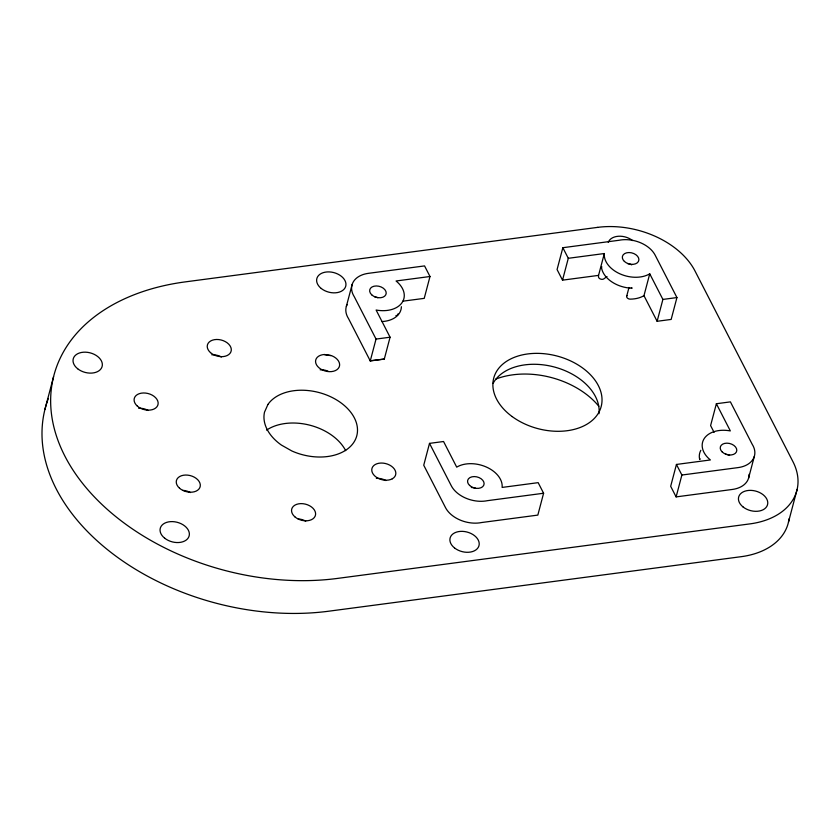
<?xml version="1.0" encoding="UTF-8"?>
<svg xmlns="http://www.w3.org/2000/svg" width="840" height="840" viewBox="0 0 840 840"><rect width="100%" height="100%" fill="white"/><g stroke="black" fill="none" stroke-linecap="round" stroke-linejoin="round"><path stroke-width="1.26" d="M44.93 409.427L53.592 376.645M346.364 306.348L352.139 284.498M429.996 276.507L396.05 280.991A26.828 18.123 14.8 0 1 402.056 302.642A26.828 18.123 14.8 0 1 376.11 310.023L390.075 337.218L384.3 359.069L370.262 360.927L376.036 339.077L354.281 296.709A26.828 18.123 14.8 0 1 368.413 273.336L424.557 265.913L429.996 276.507L424.231 298.358L402.843 301.182M429.513 443.373L423.738 465.224L445.494 507.591A26.828 18.123 14.8 0 0 481.677 522.522L537.831 515.099L543.596 493.248L538.157 482.654L502.12 487.421A26.828 18.123 14.8 0 0 486.423 467.061A26.828 18.123 14.8 0 0 456.708 467.135L443.552 441.515L429.513 443.373L451.269 485.73A26.828 18.123 14.8 0 0 487.452 500.671L543.596 493.248M604.327 253.533A26.828 18.123 14.8 0 0 620.025 273.882A26.828 18.123 14.8 0 0 649.74 273.819L643.965 295.669L657.122 321.29L671.16 319.431L676.935 297.57L655.179 255.213A26.828 18.123 14.8 0 0 618.996 240.282L562.852 247.706L557.077 269.556L562.517 280.151L598.553 275.383L604.327 253.533L568.292 258.3L562.517 280.151M626.692 296.173L629.002 287.469M657.122 321.29L662.897 299.429L649.74 273.819M676.116 496.892L681.88 475.031L738.034 467.607A26.828 18.123 14.8 0 0 752.168 444.234L730.412 401.877L716.373 403.736L730.338 430.92A26.828 18.123 14.8 0 0 704.393 438.302A26.828 18.123 14.8 0 0 710.399 459.953L676.442 464.447L670.677 486.297L676.116 496.892L732.26 489.468A26.828 18.123 14.8 0 0 749.091 474.338M716.373 403.736L710.598 425.586L714.095 432.38M748.534 478.306L754.31 456.456M788.466 522.155L797.129 489.374M607.005 276.538L603.855 278.849A3.066 2.069 14.8 0 1 600.516 279.048A3.066 2.069 14.8 0 1 598.49 276.791A26.828 18.123 14.8 0 1 598.553 275.383M662.897 299.429L676.935 297.57M376.036 339.077L390.075 337.218M370.178 360.769L384.3 359.069M324.188 354.522L332 355.845A12.264 8.284 14.8 0 1 336.977 369.673A12.264 8.284 14.8 0 1 317.594 366.387A12.264 8.284 14.8 0 1 324.188 354.522L330.866 355.446M676.442 464.447L681.88 475.031M562.852 247.706L568.292 258.3M370.262 360.927L348.506 318.57A26.828 18.123 14.8 0 1 347.12 304.49M320.145 369.81A12.264 8.284 14.8 0 1 327.957 371.144M182.774 490.361A12.264 8.284 14.8 0 1 190.428 492.555M211.816 354.806A12.264 8.284 14.8 0 1 221.414 356.99M376.341 478.37A12.264 8.284 14.8 0 1 385.938 480.554M298.074 518.931A12.264 8.284 14.8 0 1 305.729 521.136M138.673 408.293A12.264 8.284 14.8 0 1 148.271 410.487M643.965 295.669A26.828 18.123 14.8 0 1 630.273 299.135A3.066 2.069 14.8 0 1 627.228 297.885A3.066 2.069 14.8 0 1 627.029 295.575M608.265 242.372A14.942 10.101 14.8 0 1 632.594 240.587M397.992 313.856A3.066 2.069 14.8 0 1 395.892 315.661M700.844 450.303A26.828 18.123 14.8 0 0 699.416 458.147L699.815 459.532A3.066 2.069 14.8 0 1 700.087 458.913M401.383 306.716A26.828 18.123 14.8 0 1 381.969 321.562M631.239 287.774A3.066 2.069 14.8 0 0 632.184 288.099L630.284 288.11A26.828 18.123 14.8 0 1 601.566 267.928L601.545 266.564A3.066 2.069 14.8 0 0 601.745 266.91M627.553 263.571A8.431 5.691 14.8 0 1 631.722 264.863M725.466 454.188A8.431 5.691 14.8 0 1 729.624 455.48M374.871 296.971A8.431 5.691 14.8 0 1 377.717 297.675M471.345 487.505A8.431 5.691 14.8 0 1 475.619 488.292M495.915 379.05A72.817 49.193 14.8 0 1 598.815 406.245M48.373 398.423A214.609 144.984 14.8 0 0 113.159 554.096A214.609 144.984 14.8 0 0 328.913 611.184L741.279 556.668A76.65 51.786 14.8 0 0 789.065 518.816M493.059 383.439A55.566 37.538 14.8 0 1 555.744 367.395A55.566 37.538 14.8 0 1 598.983 413.711M266.595 430.112A47.628 32.172 14.8 0 1 345.671 450.639M267.939 404.439L264.505 412.167A47.628 32.172 14.8 0 0 281.4 445.064L291.837 450.965A47.628 32.172 14.8 0 0 353.514 442.817A47.628 32.172 14.8 0 0 329.616 396.281A47.628 32.172 14.8 0 0 267.939 404.439M392.291 478.8L390.768 479.483A12.264 8.284 14.8 0 1 371.889 471.23A12.264 8.284 14.8 0 1 387.576 464.153A12.264 8.284 14.8 0 1 392.291 478.8M597.639 227.367L185.273 281.883A214.609 144.984 14.8 0 0 64.89 456.131A214.609 144.984 14.8 0 0 337.575 578.403L749.942 523.887A76.65 51.786 14.8 0 0 792.939 461.654L695.026 271.036A76.65 51.786 14.8 0 0 597.639 227.367M454.514 547.932A14.942 10.101 14.8 0 0 478.842 546.147A14.942 10.101 14.8 0 0 460.278 531.394A14.942 10.101 14.8 0 0 454.514 547.932M294.808 516.779A12.264 8.284 14.8 0 0 315.116 516.243A12.264 8.284 14.8 0 0 300.815 503.622A12.264 8.284 14.8 0 0 294.808 516.779M512.138 416.556A55.566 37.538 14.8 0 0 601.146 406.655A55.566 37.538 14.8 0 0 529.074 353.776A55.566 37.538 14.8 0 0 512.138 416.556M743.075 506.961A14.942 10.101 14.8 0 0 767.393 505.166A14.942 10.101 14.8 0 0 748.839 490.413A14.942 10.101 14.8 0 0 743.075 506.961M210.504 352.632A12.264 8.284 14.8 0 0 230.8 352.107A12.264 8.284 14.8 0 0 216.5 339.476A12.264 8.284 14.8 0 0 210.504 352.632M321.258 288.488A14.942 10.101 14.8 0 0 345.587 286.692A14.942 10.101 14.8 0 0 327.022 271.94A14.942 10.101 14.8 0 0 321.258 288.488M137.361 406.13A12.264 8.284 14.8 0 0 157.657 405.594A12.264 8.284 14.8 0 0 143.357 392.973A12.264 8.284 14.8 0 0 137.361 406.13M77.648 368.75A14.942 10.101 14.8 0 0 101.976 366.965A14.942 10.101 14.8 0 0 83.412 352.212A14.942 10.101 14.8 0 0 77.648 368.75M179.519 488.197A12.264 8.284 14.8 0 0 199.815 487.662A12.264 8.284 14.8 0 0 185.514 475.041A12.264 8.284 14.8 0 0 179.519 488.197M164.672 538.188A14.942 10.101 14.8 0 0 189 536.403A14.942 10.101 14.8 0 0 170.436 521.651A14.942 10.101 14.8 0 0 164.672 538.188M624.383 261.418A8.431 5.691 14.8 0 0 638.452 261.429A8.431 5.691 14.8 0 0 629.013 252.546A8.431 5.691 14.8 0 0 624.383 261.418M722.284 452.036A8.431 5.691 14.8 0 0 736.355 452.046A8.431 5.691 14.8 0 0 726.915 443.163A8.431 5.691 14.8 0 0 722.284 452.036M371.7 294.819A8.431 5.691 14.8 0 0 385.77 294.83A8.431 5.691 14.8 0 0 376.32 285.957A8.431 5.691 14.8 0 0 371.7 294.819M469.602 485.436A8.431 5.691 14.8 0 0 483.672 485.447A8.431 5.691 14.8 0 0 474.233 476.574A8.431 5.691 14.8 0 0 469.602 485.436"/></g></svg>
